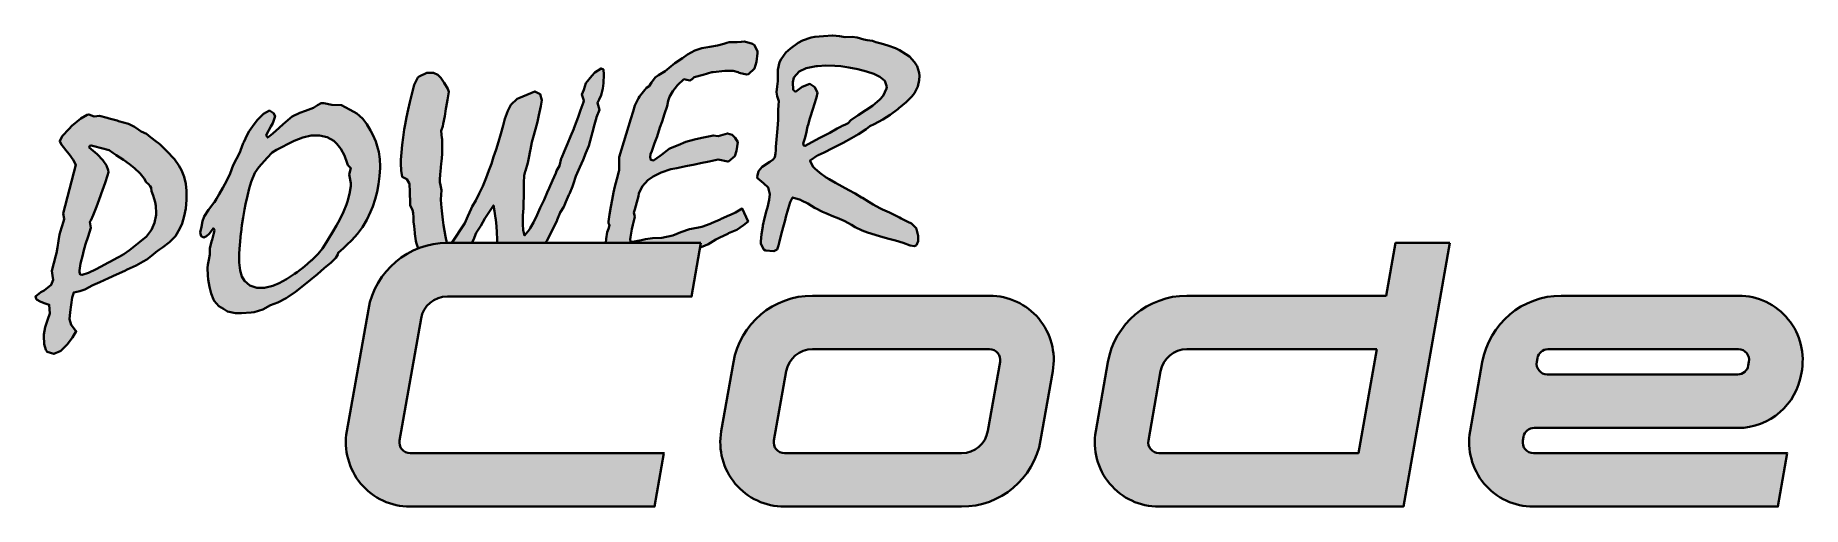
# Model space of a CAD drawing. Extents: x 825 to 958, y 947 to 982.
import ezdxf

# ---------------------------------------------------------------- set-up
doc = ezdxf.new("R2010")
doc.units = 0
doc.layers.get('0').update_dxf_attribs({"linetype": 'CONTINUOUS', "lineweight": 40})
doc.layers.add('Texto', color=253, linetype='CONTINUOUS', lineweight=13)

msp = doc.modelspace()

# ---------------------------------------------------------------- hatches: boundary and pattern name
at = {"layer": 'Texto'}
h = msp.add_hatch(color=256, dxfattribs=at)
h.dxf.hatch_style = 1
h.paths.add_polyline_path([(836.77, 970.14), (836.77, 970.24), (836.77, 970.82), (836.71, 971.35), (836.58, 971.87), (836.39, 972.36), (836.2, 972.72), (835.86, 973.19), (835.75, 973.32), (835.39, 973.7), (834.96, 974.11), (834.8, 974.28), (834.68, 974.39), (834.49, 974.51), (834.07, 974.83), (833.77, 975.08), (833.38, 975.26), (832.96, 975.55), (832.87, 975.61), (832.42, 975.82), (831.67, 976.04), (831.57, 976.07), (830.97, 976.23), (830.84, 976.27), (830.26, 976.43), (829.87, 976.38), (829.46, 976.53), (829.34, 976.5), (828.85, 976.23), (828.19, 975.67), (827.98, 975.46), (827.47, 974.9), (827.29, 974.54), (827.42, 974.27), (827.47, 974.2), (827.83, 973.75), (827.98, 973.56), (828.28, 973.15), (828.49, 972.76), (827.55, 969.13), (827.62, 968.74), (827.58, 968.62), (827.42, 968.06), (827.27, 967.57), (827.2, 967.09), (827.12, 966.59), (827.03, 966.18), (826.98, 965.99), (826.84, 965.42), (826.7, 964.85), (826.75, 964.51), (826.78, 964.17), (826.65, 963.81), (826.12, 963.38), (825.88, 963.26), (825.46, 962.92), (825.55, 962.7), (825.87, 962.54), (826.19, 962.41), (826.5, 962.31), (826.54, 961.67), (826.39, 961.24), (826.21, 960.72), (826.19, 960.64), (826.09, 960.09), (826.09, 960), (826.11, 959.38), (826.24, 958.95), (826.34, 958.79), (826.85, 958.64), (827.32, 958.84), (827.37, 958.88), (827.83, 959.35), (828.23, 959.86), (828.52, 960.33), (828.45, 960.4), (828.13, 960.81), (828.01, 961.24), (828.07, 961.75), (828.14, 962.32), (828.22, 962.86), (828.33, 963.23), (828.79, 963.33), (829.17, 963.46), (829.76, 963.77), (830.28, 964.01), (830.92, 964.31), (831.54, 964.58), (832.14, 964.86), (832.32, 964.94), (832.99, 965.25), (833.53, 965.54), (833.8, 965.7), (834.28, 966.08), (834.46, 966.25), (834.75, 966.44), (834.98, 966.6), (835.5, 966.98), (835.93, 967.45), (836.26, 968), (836.43, 968.38), (836.6, 968.92), (836.71, 969.5)])
h.paths.add_polyline_path([(834.5, 969.15), (834.49, 969.03), (834.37, 968.44), (834.14, 967.92), (833.77, 967.42), (833.25, 966.98), (833.01, 966.79), (832.49, 966.4), (832.08, 966.1), (831.73, 965.89), (831.63, 965.84), (831.02, 965.53), (830.93, 965.48), (830.33, 965.15), (830, 964.97), (829.43, 964.7), (828.96, 964.54), (828.81, 964.58), (828.75, 964.75), (828.76, 964.87), (828.84, 965.4), (829, 966.05), (829.07, 966.3), (829.22, 966.83), (829.41, 967.42), (829.62, 968.05), (829.54, 968.51), (829.6, 968.62), (829.78, 969.01), (830.02, 969.62), (830.33, 970.44), (830.39, 970.61), (830.68, 971.43), (830.86, 971.97), (830.92, 972.23), (830.91, 972.37), (830.78, 972.72), (830.5, 973.11), (830.07, 973.57), (829.49, 974.07), (829.53, 974.18), (829.64, 974.22), (829.83, 974.17), (830.4, 974.01), (830.98, 973.86), (831.25, 973.66), (831.48, 973.51), (831.5, 973.49), (832.04, 973.14), (832.5, 972.81), (832.88, 972.51), (833.3, 972.12), (833.59, 971.75), (833.75, 971.48), (833.91, 971.32), (834.04, 971.17), (834.13, 971.06), (834.14, 970.79), (834.28, 970.48), (834.43, 969.97), (834.47, 969.7)], flags=16)
h.paths.add_polyline_path([(848.09, 966.08), (848.1, 966.2), (848.5, 966.55), (848.75, 966.79), (849.12, 967.15), (849.55, 967.62), (849.92, 968.12), (850.25, 968.67), (850.53, 969.25), (850.7, 969.66), (850.87, 970.19), (851.01, 970.74), (851.12, 971.32), (851.2, 971.92), (851.25, 972.54), (851.25, 972.65), (851.23, 973.19), (851.14, 973.74), (851.08, 973.99), (850.91, 974.5), (850.69, 975.02), (850.53, 975.34), (850.25, 975.81), (849.95, 976.21), (849.93, 976.23), (849.49, 976.61), (849.01, 976.87), (848.62, 977.08), (848.35, 977.23), (847.63, 977.26), (847.03, 977.38), (846.84, 977.38), (846.55, 977.22), (846.26, 977.03), (845.67, 976.81), (845.23, 976.66), (844.67, 976.37), (844.52, 976.25), (843.98, 975.81), (843.68, 975.53), (843.23, 975.12), (842.84, 974.8), (842.73, 974.96), (842.75, 975.03), (843.06, 975.63), (843.22, 975.89), (843.39, 976.4), (843.28, 976.62), (842.96, 976.82), (842.53, 976.58), (842.07, 976.14), (841.81, 975.8), (841.45, 975.28), (841.3, 975), (841.04, 974.46), (841.01, 974.39), (840.81, 973.83), (840.77, 973.75), (840.5, 973.21), (840.25, 972.75), (840.02, 972.13), (839.78, 971.59), (839.48, 971.06), (839.2, 970.57), (839, 970.23), (838.85, 969.97), (838.81, 969.92), (838.4, 969.4), (838.09, 968.9), (837.97, 968.55), (837.88, 968.13), (837.78, 967.72), (837.86, 967.43), (838.07, 967.35), (838.27, 967.43), (838.46, 967.62), (838.78, 968.03), (838.85, 967.87), (838.84, 967.76), (838.67, 967.16), (838.63, 967.05), (838.5, 966.51), (838.5, 966.07), (838.43, 965.67), (838.35, 965.3), (838.34, 965.08), (838.37, 964.51), (838.39, 964.19), (838.48, 963.65), (838.6, 963.15), (838.78, 962.7), (838.83, 962.6), (839.17, 962.21), (839.52, 962), (839.82, 961.82), (840.42, 961.68), (840.88, 961.68), (841.61, 961.74), (841.83, 961.77), (842.47, 961.95), (843.05, 962.28), (843.58, 962.49), (844.21, 962.81), (844.37, 962.91), (844.91, 963.28), (845.52, 963.75), (846.03, 964.17), (846.55, 964.61), (847.06, 965.04), (847.57, 965.48), (847.93, 965.83)])
h.paths.add_polyline_path([(840.7, 966.13), (840.72, 966.49), (840.77, 967.05), (840.83, 967.65), (840.84, 967.72), (840.91, 968.26), (841, 968.83), (841.1, 969.43), (841.18, 969.84), (841.32, 970.46), (841.46, 971), (841.6, 971.49), (841.88, 972.17), (842.16, 972.6), (842.8, 973.3), (843.18, 973.69), (843.48, 973.9), (844.77, 974.53), (844.81, 974.55), (845.45, 974.8), (846.09, 974.95), (846.71, 974.96), (847.28, 974.84), (847.77, 974.56), (848, 974.34), (848.31, 973.95), (848.57, 973.46), (848.77, 972.88), (848.83, 972.74), (849.04, 972.53), (848.92, 972.04), (848.95, 971.93), (849.06, 971.4), (849.04, 971.17), (848.96, 970.61), (848.81, 970.04), (848.73, 969.81), (848.5, 969.25), (848.23, 968.69), (847.97, 968.24), (847.65, 967.68), (847.39, 967.23), (847.24, 966.99), (846.93, 966.52), (846.62, 966.13), (846.14, 965.65), (846.09, 965.61), (845.59, 965.18), (845.04, 964.75), (844.85, 964.62), (844.25, 964.23), (843.7, 963.93), (843.21, 963.73), (842.6, 963.58), (842.02, 963.57), (841.49, 963.74), (841.1, 964.09), (840.9, 964.42), (840.77, 964.88), (840.7, 965.46)], flags=16)
h.paths.add_polyline_path([(855.87, 973.56), (855.87, 974.11), (855.87, 974.17), (855.87, 974.72), (855.86, 974.76), (855.8, 975.3), (855.92, 975.66), (855.95, 975.83), (856.07, 976.4), (856.15, 976.96), (856.17, 977.07), (856.28, 977.63), (856.39, 978.21), (856.31, 978.44), (856.03, 978.89), (855.78, 979.26), (855.56, 979.48), (855.24, 979.63), (854.75, 979.64), (854.74, 979.64), (854.15, 979.37), (854.07, 979.29), (853.79, 978.74), (853.76, 978.64), (853.6, 978.04), (853.46, 977.46), (853.34, 976.89), (853.22, 976.34), (853.12, 975.79), (853.05, 975.4), (852.96, 974.81), (852.89, 974.25), (852.83, 973.69), (852.8, 973.14), (852.79, 972.87), (852.81, 972.35), (852.9, 971.87), (853.24, 971.69), (853.42, 971.39), (853.43, 971.33), (853.46, 970.77), (853.46, 970.57), (853.48, 970.06), (853.5, 969.72), (853.67, 969.41), (853.72, 969.16), (853.73, 968.85), (853.74, 968.52), (853.78, 968.19), (853.83, 967.68), (853.84, 967.62), (853.91, 967.09), (853.94, 966.97), (854.08, 966.52, -0.091804), (856.23, 966.93), (856.13, 967.41), (855.99, 968.25), (855.93, 968.66), (855.85, 969.34), (855.8, 969.84), (855.78, 970.17), (855.82, 970.87), (855.75, 971.25), (855.71, 971.46), (855.7, 971.64), (855.74, 972.07), (855.76, 972.26), (855.81, 972.86), (855.83, 973.01)])
h.paths.add_polyline_path([(862.29, 972.91), (862.36, 973.28), (862.46, 973.82), (862.48, 973.91), (862.58, 974.47), (862.68, 974.81), (862.86, 975.43), (863, 975.98), (863.12, 976.47), (863.26, 977.14), (863.33, 977.6), (863.22, 978.04), (862.8, 978.25), (861.62, 977.75), (861.5, 977.7), (861.02, 977.24), (860.79, 976.81), (860.56, 976.2), (860.43, 975.7), (860.26, 975.08), (860.09, 974.48), (859.92, 973.91), (859.73, 973.36), (859.56, 972.84), (859.38, 972.35), (859.16, 971.79), (858.91, 971.18), (858.65, 970.62), (858.4, 970.11), (858.13, 969.65), (858.05, 969.48), (857.8, 968.94), (857.57, 968.42), (856.6, 966.93), (858.1, 966.93), (858.22, 967.16), (858.43, 967.68), (858.76, 968.22), (859.08, 968.75), (859.38, 969.2), (859.71, 969.73), (859.8, 969.3), (859.88, 968.79), (859.89, 968.68), (859.95, 968.15), (859.97, 967.73), (859.99, 967.18), (860, 966.93), (863.61, 966.93), (863.7, 967.09), (863.92, 967.52), (864.17, 968.03), (864.45, 968.57), (864.48, 968.66), (864.7, 969.21), (864.98, 969.63), (865.13, 970), (865.36, 970.53), (865.39, 970.61), (865.62, 971.16), (865.7, 971.37), (865.88, 971.92), (866.07, 972.38), (866.17, 972.6), (866.43, 973.13), (866.62, 973.67), (866.84, 974.18), (866.96, 974.57), (867.13, 975.2), (867.28, 975.79), (867.42, 976.3), (867.43, 976.32), (867.64, 976.88), (867.49, 977.4), (867.61, 977.65), (867.78, 977.96), (867.89, 978.46), (867.94, 978.86), (867.98, 979.51), (867.95, 979.88), (867.77, 979.97), (867.3, 979.67), (867.07, 979.42), (866.63, 978.87), (866.47, 978.37), (866.33, 978.02), (866.47, 977.58), (866.44, 977.46), (866.23, 976.86), (866.05, 976.34), (865.93, 976), (865.73, 975.47), (865.72, 975.45), (865.48, 974.88), (865.25, 974.33), (865.04, 973.81), (864.8, 973.27), (864.79, 973.25), (864.66, 972.69), (864.43, 972.31), (864.37, 972.15), (864.14, 971.6), (863.89, 971.02), (863.74, 970.69), (863.5, 970.14), (863.22, 969.56), (862.98, 969.03), (862.71, 968.47), (862.46, 968.03), (862.4, 967.93), (862.03, 967.5), (861.93, 967.88), (861.91, 968.34), (861.92, 968.99), (861.96, 969.53), (861.97, 969.86), (861.98, 970.47), (861.98, 970.77), (861.99, 971.31), (862, 971.41), (862.01, 971.97), (862.09, 972.26), (862.12, 972.33)])
h.paths.add_polyline_path([(875.85, 973.02), (876.52, 973.16), (877.23, 973.01), (877.29, 973.02), (877.76, 973.41), (877.9, 973.81), (877.98, 974.45), (877.8, 974.78), (877.57, 975.01), (877.21, 975.11), (876.51, 974.92), (876.15, 974.96), (876.05, 974.94), (875.31, 974.78), (874.75, 974.65), (874.11, 974.49), (873.53, 974.23), (872.96, 974.02), (872.86, 973.97), (872.27, 973.52), (872.18, 973.44), (871.68, 973.09), (871.49, 973.14), (871.43, 973.35), (871.47, 973.56), (871.55, 973.78), (871.74, 974.3), (871.77, 974.39), (871.95, 974.89), (872.16, 975.55), (872.32, 976.01), (872.51, 976.58), (872.71, 977.16), (872.77, 977.55), (872.88, 977.84), (873.12, 978.26), (873.47, 978.73), (873.96, 979.16), (874.41, 979.07), (874.57, 979.16), (874.72, 979.31), (875.39, 979.5), (876.05, 979.69), (876.14, 979.7), (877.03, 979.78), (877.65, 979.78), (878.01, 979.69), (878.09, 979.64), (878.65, 979.52), (878.78, 979.54), (879.23, 979.96), (879.39, 980.46), (879.46, 981.12), (879.46, 981.23), (879.24, 981.7), (879.09, 981.81), (878.49, 981.99), (878.24, 981.95), (877.93, 981.92), (877.57, 981.94), (877.35, 981.92), (877.18, 981.88), (876.94, 981.8), (876.48, 981.69), (875.9, 981.59), (875.3, 981.48), (874.78, 981.32), (874.22, 981), (873.85, 980.73), (873.27, 980.35), (872.86, 980.01), (872.55, 979.76), (872.06, 979.46), (871.8, 979.29), (871.53, 978.93), (871.35, 978.65), (871.17, 978.51), (871.04, 978.36), (870.63, 977.87), (870.55, 977.74), (870.3, 977.19), (870.16, 976.76), (869.99, 976.2), (869.81, 975.62), (869.63, 975.06), (869.46, 974.49), (869.28, 973.92), (869.11, 973.35), (869.11, 972.91), (869.11, 972.36), (869.09, 972.28), (868.95, 971.69), (868.79, 971.15), (868.7, 970.71), (868.59, 970.14), (868.5, 969.62), (868.4, 969.05), (868.33, 968.54), (868.33, 968.42), (868.4, 968.25), (868.31, 967.98), (868.21, 967.74), (868.15, 967.23), (868.12, 966.93), (875.23, 966.93), (875.17, 966.6), (875.37, 966.66), (875.71, 966.81), (875.74, 966.82), (876.34, 967.18), (876.65, 967.33), (877.25, 967.62), (877.29, 967.65), (877.91, 967.92), (878.41, 968.26), (878.76, 968.54), (878.32, 969.5), (877.81, 969.2), (877.45, 969.04), (877.37, 969.01), (876.75, 968.73), (876.66, 968.69), (876.03, 968.41), (875.93, 968.37), (875.29, 968.14), (875.17, 968.11), (874.52, 967.98), (874.38, 967.96), (873.72, 967.73), (873.14, 967.48), (872.31, 967.32), (872.28, 967.32), (871.62, 967.29), (871.08, 967.21), (870.79, 967.15), (869.99, 967), (869.95, 967.19), (869.97, 967.37), (870.06, 967.96), (870.14, 968.29), (870.29, 968.88), (870.22, 969.2), (870.28, 969.43), (870.44, 969.97), (870.55, 970.42), (870.59, 970.62), (870.83, 971.16), (871.27, 971.62), (871.66, 971.89), (872.26, 972.19), (872.98, 972.44), (873.44, 972.53), (874.11, 972.66), (874.77, 972.8), (875.2, 972.89)])
h.paths.add_polyline_path([(890.56, 981.04), (890.07, 981.34), (889.77, 981.49), (889.21, 981.69), (888.71, 981.83), (888.32, 981.94), (888.06, 982.02), (887.67, 982.08), (887.42, 982.14), (886.92, 982.28), (886.55, 982.32), (886.01, 982.31), (885.59, 982.39), (885.09, 982.44), (885.08, 982.44), (884.39, 982.39), (883.76, 982.33), (883.48, 982.28), (882.83, 982.06), (882.49, 981.88), (881.92, 981.47), (881.59, 981.16), (881.23, 980.67), (881.1, 980.44), (880.97, 979.87), (880.98, 979.46), (880.99, 979.03), (880.94, 978.62), (880.89, 978.2), (880.94, 977.9), (881.05, 977.53), (881.02, 977.22), (881.01, 976.84), (881.01, 976.41), (881, 976.16), (880.98, 975.79), (880.93, 975.21), (880.88, 974.65), (880.83, 974.1), (880.82, 973.87), (880.81, 973.62), (880.76, 973.33), (880.62, 973.16), (880.39, 973), (879.8, 972.61), (879.54, 972.29), (879.43, 971.86), (879.45, 971.78), (879.92, 971.39), (880.27, 971.07), (880.39, 970.57), (880.34, 970.14), (880.21, 969.58), (880.14, 969.36), (879.98, 968.78), (879.86, 968.23), (879.85, 968.16), (879.76, 967.58), (879.71, 967.03), (879.71, 966.86), (879.93, 966.43), (880.06, 966.36), (880.69, 966.31), (880.93, 966.44), (881.03, 966.73), (881.08, 966.94), (881.23, 967.56), (881.38, 968.12), (881.52, 968.63), (881.58, 968.88), (881.75, 969.48), (881.91, 969.99), (882.08, 970.33), (882.67, 970.15), (882.75, 970.11), (883.22, 969.87), (883.78, 969.54), (883.81, 969.53), (884.33, 969.26), (884.56, 969.15), (885.14, 968.91), (885.42, 968.8), (885.94, 968.58), (885.98, 968.56), (886.49, 968.28), (886.76, 968.12), (887.29, 967.86), (887.68, 967.7), (888.27, 967.53), (888.67, 967.42), (889.29, 967.25), (889.77, 967.12), (890.35, 966.94), (890.88, 966.74), (891.21, 966.68), (891.35, 966.76), (891.48, 967.06), (891.47, 967.46), (891.36, 967.95), (891.34, 968), (890.98, 968.38), (890.7, 968.51), (890.2, 968.76), (890.08, 968.82), (889.58, 969.09), (889.33, 969.2), (888.8, 969.44), (888.62, 969.53), (888.11, 969.8), (887.78, 970), (887.32, 970.29), (887.25, 970.33), (886.76, 970.62), (886.28, 970.88), (885.78, 971.16), (885.3, 971.41), (884.81, 971.7), (884.6, 971.83), (884.11, 972.18), (883.75, 972.49), (883.62, 972.61), (883.4, 973.03), (883.41, 973.1), (883.96, 973.48), (883.99, 973.49), (884.45, 973.7), (885.07, 974.01), (885.86, 974.42), (886.5, 974.76), (887.02, 975.06), (887.58, 975.44), (887.86, 975.66), (888.19, 975.8), (888.83, 976.16), (889.37, 976.51), (889.95, 976.93), (890.03, 976.99), (890.59, 977.46), (891.01, 977.88), (891.2, 978.11), (891.44, 978.62), (891.54, 979.1), (891.57, 979.41), (891.56, 979.63), (891.4, 980.15), (891.21, 980.44), (890.82, 980.85)])
h.paths.add_polyline_path([(885.25, 980.17), (885.69, 980.13), (886.3, 980.03), (886.96, 979.91), (887.6, 979.75), (888.17, 979.56), (888.61, 979.34), (888.98, 979.04), (889.13, 978.6), (889.11, 978.48), (888.85, 977.93), (888.6, 977.64), (888.06, 977.18), (887.57, 976.85), (886.99, 976.47), (886.44, 976.1), (886.23, 975.87), (886, 975.76), (885.78, 975.67), (885.72, 975.63), (885.42, 975.47), (884.87, 975.17), (884.07, 974.75), (883.03, 974.18), (882.92, 974.21), (882.87, 974.35), (883, 974.74), (883.09, 975.12), (883.21, 975.62), (883.24, 975.75), (883.38, 976.23), (883.62, 977), (883.7, 977.26), (883.87, 977.79), (883.95, 978.15), (883.75, 978.57), (883.38, 978.81), (882.79, 978.59), (882.31, 978.23), (882.13, 978.38), (882.1, 978.94), (882.18, 979.29), (882.57, 979.74), (883.1, 979.99), (883.84, 980.14), (883.94, 980.15), (884.56, 980.19)], flags=16)
h = msp.add_hatch(color=256, dxfattribs=at)
h.dxf.hatch_style = 1
h.paths.add_polyline_path([(875.23, 966.93), (856.27, 966.93, 0.36397), (850.36, 961.97), (848.75, 952.87, 0.466308), (853.48, 947.23), (871.76, 947.23), (872.46, 951.23), (853.48, 951.23, -0.466308), (852.69, 952.17), (854.3, 961.28, -0.36397), (856.27, 962.93), (874.53, 962.93)])
h.paths.add_polyline_path([(896.82, 962.99), (883.57, 962.99, 0.36397), (877.66, 958.03), (876.75, 952.87, 0.466308), (881.48, 947.23), (894.72, 947.23, 0.36397), (900.63, 952.19), (901.54, 957.36, 0.466308)])
h.paths.add_polyline_path([(896.82, 958.99, -0.466308), (897.6, 958.05), (896.69, 952.89, -0.36397), (894.72, 951.23), (881.48, 951.23, -0.466308), (880.69, 952.17), (881.6, 957.34, -0.36397), (883.57, 958.99)], flags=16)
h.paths.add_polyline_path([(931.23, 966.93), (927.17, 966.93), (926.47, 962.99), (911.57, 962.99, 0.36397), (905.66, 958.03), (904.75, 952.87, 0.466308), (909.48, 947.23), (927.76, 947.23)])
h.paths.add_polyline_path([(911.57, 958.99), (925.77, 958.99), (924.4, 951.23), (909.48, 951.23, -0.466308), (908.69, 952.17), (909.6, 957.34, -0.36397)], flags=16)
h.paths.add_polyline_path([(952.82, 962.99), (939.57, 962.99, 0.36397), (933.66, 958.03), (932.75, 952.87, 0.466308), (937.48, 947.23), (955.76, 947.23), (956.46, 951.23), (937.48, 951.23, -0.466308), (936.69, 952.17), (936.74, 952.45, -0.36397), (937.53, 953.11), (952.77, 953.11, 0.372333), (957.52, 957.22, 0.475305)])
h.paths.add_polyline_path([(952.82, 958.99, -0.466308), (953.6, 958.05), (953.55, 957.77, -0.36397), (952.77, 957.11), (938.51, 957.11, -0.466308), (937.73, 958.05), (937.78, 958.33, -0.36397), (938.56, 958.99)], flags=16)

# ---------------------------------------------------------------- linework, layer by layer
for points in [[(875.17, 966.6), (875.37, 966.66), (875.71, 966.81), (875.74, 966.82), (876.34, 967.18), (876.65, 967.33), (877.25, 967.62), (877.29, 967.65), (877.91, 967.92), (878.41, 968.26), (878.76, 968.54), (878.32, 969.5), (877.81, 969.2), (877.45, 969.04), (877.37, 969.01), (876.75, 968.73), (876.66, 968.69), (876.03, 968.41), (875.93, 968.37), (875.29, 968.14), (875.17, 968.11), (874.52, 967.98), (874.38, 967.96), (873.72, 967.73), (873.14, 967.48), (872.31, 967.32), (872.28, 967.32), (871.62, 967.29), (871.08, 967.21), (870.79, 967.15), (869.99, 967), (869.95, 967.19), (869.97, 967.37), (870.06, 967.96), (870.14, 968.29), (870.29, 968.88), (870.22, 969.2), (870.28, 969.43), (870.44, 969.97), (870.55, 970.42), (870.59, 970.62), (870.83, 971.16), (871.27, 971.62), (871.66, 971.89), (872.26, 972.19), (872.98, 972.44), (873.44, 972.53), (874.11, 972.66), (874.77, 972.8), (875.2, 972.89), (875.85, 973.02), (876.52, 973.16), (877.23, 973.01), (877.29, 973.02), (877.76, 973.41), (877.9, 973.81), (877.98, 974.45), (877.8, 974.78), (877.57, 975.01), (877.21, 975.11), (876.51, 974.92), (876.15, 974.96), (876.05, 974.94), (875.31, 974.78), (874.75, 974.65), (874.11, 974.49), (873.53, 974.23), (872.96, 974.02), (872.86, 973.97), (872.27, 973.52), (872.18, 973.44), (871.68, 973.09), (871.49, 973.14), (871.43, 973.35), (871.47, 973.56), (871.55, 973.78), (871.74, 974.3), (871.77, 974.39), (871.95, 974.89), (872.16, 975.55), (872.32, 976.01), (872.51, 976.58), (872.71, 977.16), (872.77, 977.55), (872.88, 977.84), (873.12, 978.26), (873.47, 978.73), (873.96, 979.16), (874.41, 979.07), (874.57, 979.16), (874.72, 979.31), (875.39, 979.5), (876.05, 979.69), (876.14, 979.7), (877.03, 979.78), (877.65, 979.78), (878.01, 979.69), (878.09, 979.64), (878.65, 979.52), (878.78, 979.54), (879.23, 979.96), (879.39, 980.46), (879.46, 981.12), (879.46, 981.23), (879.24, 981.7), (879.09, 981.81), (878.49, 981.99), (878.24, 981.95), (877.93, 981.92), (877.57, 981.94), (877.35, 981.92), (877.18, 981.88), (876.94, 981.8), (876.48, 981.69), (875.9, 981.59), (875.3, 981.48), (874.78, 981.32), (874.22, 981), (873.85, 980.73), (873.27, 980.35), (872.86, 980.01), (872.55, 979.76), (872.06, 979.46), (871.8, 979.29), (871.53, 978.93), (871.35, 978.65), (871.17, 978.51), (871.04, 978.36), (870.63, 977.87), (870.55, 977.74), (870.3, 977.19), (870.16, 976.76), (869.99, 976.2), (869.81, 975.62), (869.63, 975.06), (869.46, 974.49), (869.28, 973.92), (869.11, 973.35), (869.11, 972.91), (869.11, 972.36), (869.09, 972.28), (868.95, 971.69), (868.79, 971.15), (868.7, 970.71), (868.59, 970.14), (868.5, 969.62), (868.4, 969.05), (868.33, 968.54), (868.33, 968.42), (868.4, 968.25), (868.31, 967.98), (868.21, 967.74), (868.15, 967.23), (868.12, 966.93)], [(856.23, 966.93), (856.13, 967.41), (855.99, 968.25), (855.93, 968.66), (855.85, 969.34), (855.8, 969.84), (855.78, 970.17), (855.82, 970.87), (855.75, 971.25), (855.71, 971.46), (855.7, 971.64), (855.74, 972.07), (855.76, 972.26), (855.81, 972.86), (855.83, 973.01), (855.87, 973.56), (855.87, 974.11), (855.87, 974.17), (855.87, 974.72), (855.86, 974.76), (855.8, 975.3), (855.92, 975.66), (855.95, 975.83), (856.07, 976.4), (856.15, 976.96), (856.17, 977.07), (856.28, 977.63), (856.39, 978.21), (856.31, 978.44), (856.03, 978.89), (855.78, 979.26), (855.56, 979.48), (855.24, 979.63), (854.75, 979.64), (854.74, 979.64), (854.15, 979.37), (854.07, 979.29), (853.79, 978.74), (853.76, 978.64), (853.6, 978.04), (853.46, 977.46), (853.34, 976.89), (853.22, 976.34), (853.12, 975.79), (853.05, 975.4), (852.96, 974.81), (852.89, 974.25), (852.83, 973.69), (852.8, 973.14), (852.79, 972.87), (852.81, 972.35), (852.9, 971.87), (853.24, 971.69), (853.42, 971.39), (853.43, 971.33), (853.46, 970.77), (853.46, 970.57), (853.48, 970.06), (853.5, 969.72), (853.67, 969.41), (853.72, 969.16), (853.73, 968.85), (853.74, 968.52), (853.78, 968.19), (853.83, 967.68), (853.84, 967.62), (853.91, 967.09), (853.94, 966.97), (854.08, 966.52)], [(863.61, 966.93), (863.7, 967.09), (863.92, 967.52), (864.17, 968.03), (864.45, 968.57), (864.48, 968.66), (864.7, 969.21), (864.98, 969.63), (865.13, 970), (865.36, 970.53), (865.39, 970.61), (865.62, 971.16), (865.7, 971.37), (865.88, 971.92), (866.07, 972.38), (866.17, 972.6), (866.43, 973.13), (866.62, 973.67), (866.84, 974.18), (866.96, 974.57), (867.13, 975.2), (867.28, 975.79), (867.42, 976.3), (867.43, 976.32), (867.64, 976.88), (867.49, 977.4), (867.61, 977.65), (867.78, 977.96), (867.89, 978.46), (867.94, 978.86), (867.98, 979.51), (867.95, 979.88), (867.77, 979.97), (867.3, 979.67), (867.07, 979.42), (866.63, 978.87), (866.47, 978.37), (866.33, 978.02), (866.47, 977.58), (866.44, 977.46), (866.23, 976.86), (866.05, 976.34), (865.93, 976), (865.73, 975.47), (865.72, 975.45), (865.48, 974.88), (865.25, 974.33), (865.04, 973.81), (864.8, 973.27), (864.79, 973.25), (864.66, 972.69), (864.43, 972.31), (864.37, 972.15), (864.14, 971.6), (863.89, 971.02), (863.74, 970.69), (863.5, 970.14), (863.22, 969.56), (862.98, 969.03), (862.71, 968.47), (862.46, 968.03), (862.4, 967.93), (862.03, 967.5), (861.93, 967.88), (861.91, 968.34), (861.92, 968.99), (861.96, 969.53), (861.97, 969.86), (861.98, 970.47), (861.98, 970.77), (861.99, 971.31), (862, 971.41), (862.01, 971.97), (862.09, 972.26), (862.12, 972.33), (862.29, 972.91), (862.36, 973.28), (862.46, 973.82), (862.48, 973.91), (862.58, 974.47), (862.68, 974.81), (862.86, 975.43), (863, 975.98), (863.12, 976.47), (863.26, 977.14), (863.33, 977.6), (863.22, 978.04), (862.8, 978.25), (861.62, 977.75), (861.5, 977.7), (861.02, 977.24), (860.79, 976.81), (860.56, 976.2), (860.43, 975.7), (860.26, 975.08), (860.09, 974.48), (859.92, 973.91), (859.73, 973.36), (859.56, 972.84), (859.38, 972.35), (859.16, 971.79), (858.91, 971.18), (858.65, 970.62), (858.4, 970.11), (858.13, 969.65), (858.05, 969.48), (857.8, 968.94), (857.57, 968.42), (856.6, 966.93)], [(858.1, 966.93), (858.22, 967.16), (858.43, 967.68), (858.76, 968.22), (859.08, 968.75), (859.38, 969.2), (859.71, 969.73), (859.8, 969.3), (859.88, 968.79), (859.89, 968.68), (859.95, 968.15), (859.97, 967.73), (859.99, 967.18), (860, 966.93)]]:
    msp.add_lwpolyline(points)
for points in [[(891.21, 980.44), (890.82, 980.85), (890.56, 981.04), (890.07, 981.34), (889.77, 981.49), (889.21, 981.69), (888.71, 981.83), (888.32, 981.94), (888.06, 982.02), (887.67, 982.08), (887.42, 982.14), (886.92, 982.28), (886.55, 982.32), (886.01, 982.31), (885.59, 982.39), (885.09, 982.44), (885.08, 982.44), (884.39, 982.39), (883.76, 982.33), (883.48, 982.28), (882.83, 982.06), (882.49, 981.88), (881.92, 981.47), (881.59, 981.16), (881.23, 980.67), (881.1, 980.44), (880.97, 979.87), (880.98, 979.46), (880.99, 979.03), (880.94, 978.62), (880.89, 978.2), (880.94, 977.9), (881.05, 977.53), (881.02, 977.22), (881.01, 976.84), (881.01, 976.41), (881, 976.16), (880.98, 975.79), (880.93, 975.21), (880.88, 974.65), (880.83, 974.1), (880.82, 973.87), (880.81, 973.62), (880.76, 973.33), (880.62, 973.16), (880.39, 973), (879.8, 972.61), (879.54, 972.29), (879.43, 971.86), (879.45, 971.78), (879.92, 971.39), (880.27, 971.07), (880.39, 970.57), (880.34, 970.14), (880.21, 969.58), (880.14, 969.36), (879.98, 968.78), (879.86, 968.23), (879.85, 968.16), (879.76, 967.58), (879.71, 967.03), (879.71, 966.86), (879.93, 966.43), (880.06, 966.36), (880.69, 966.31), (880.93, 966.44), (881.03, 966.73), (881.08, 966.94), (881.23, 967.56), (881.38, 968.12), (881.52, 968.63), (881.58, 968.88), (881.75, 969.48), (881.91, 969.99), (882.08, 970.33), (882.67, 970.15), (882.75, 970.11), (883.22, 969.87), (883.78, 969.54), (883.81, 969.53), (884.33, 969.26), (884.56, 969.15), (885.14, 968.91), (885.42, 968.8), (885.94, 968.58), (885.98, 968.56), (886.49, 968.28), (886.76, 968.12), (887.29, 967.86), (887.68, 967.7), (888.27, 967.53), (888.67, 967.42), (889.29, 967.25), (889.77, 967.12), (890.35, 966.94), (890.88, 966.74), (891.21, 966.68), (891.35, 966.76), (891.48, 967.06), (891.47, 967.46), (891.36, 967.95), (891.34, 968), (890.98, 968.38), (890.7, 968.51), (890.2, 968.76), (890.08, 968.82), (889.58, 969.09), (889.33, 969.2), (888.8, 969.44), (888.62, 969.53), (888.11, 969.8), (887.78, 970), (887.32, 970.29), (887.25, 970.33), (886.76, 970.62), (886.28, 970.88), (885.78, 971.16), (885.3, 971.41), (884.81, 971.7), (884.6, 971.83), (884.11, 972.18), (883.75, 972.49), (883.62, 972.61), (883.4, 973.03), (883.41, 973.1), (883.96, 973.48), (883.99, 973.49), (884.45, 973.7), (885.07, 974.01), (885.86, 974.42), (886.5, 974.76), (887.02, 975.06), (887.58, 975.44), (887.86, 975.66), (888.19, 975.8), (888.83, 976.16), (889.37, 976.51), (889.95, 976.93), (890.03, 976.99), (890.59, 977.46), (891.01, 977.88), (891.2, 978.11), (891.44, 978.62), (891.54, 979.1), (891.57, 979.41), (891.56, 979.63), (891.4, 980.15)], [(887.6, 979.75), (888.17, 979.56), (888.61, 979.34), (888.98, 979.04), (889.13, 978.6), (889.11, 978.48), (888.85, 977.93), (888.6, 977.64), (888.06, 977.18), (887.57, 976.85), (886.99, 976.47), (886.44, 976.1), (886.23, 975.87), (886, 975.76), (885.78, 975.67), (885.72, 975.63), (885.42, 975.47), (884.87, 975.17), (884.07, 974.75), (883.03, 974.18), (882.92, 974.21), (882.87, 974.35), (883, 974.74), (883.09, 975.12), (883.21, 975.62), (883.24, 975.75), (883.38, 976.23), (883.62, 977), (883.7, 977.26), (883.87, 977.79), (883.95, 978.15), (883.75, 978.57), (883.38, 978.81), (882.79, 978.59), (882.31, 978.23), (882.13, 978.38), (882.1, 978.94), (882.18, 979.29), (882.57, 979.74), (883.1, 979.99), (883.84, 980.14), (883.94, 980.15), (884.56, 980.19), (885.25, 980.17), (885.69, 980.13), (886.3, 980.03), (886.96, 979.91)], [(844.91, 963.28), (845.52, 963.75), (846.03, 964.17), (846.55, 964.61), (847.06, 965.04), (847.57, 965.48), (847.93, 965.83), (848.09, 966.08), (848.1, 966.2), (848.5, 966.55), (848.75, 966.79), (849.12, 967.15), (849.55, 967.62), (849.92, 968.12), (850.25, 968.67), (850.53, 969.25), (850.7, 969.66), (850.87, 970.19), (851.01, 970.74), (851.12, 971.32), (851.2, 971.92), (851.25, 972.54), (851.25, 972.65), (851.23, 973.19), (851.14, 973.74), (851.08, 973.99), (850.91, 974.5), (850.69, 975.02), (850.53, 975.34), (850.25, 975.81), (849.95, 976.21), (849.93, 976.23), (849.49, 976.61), (849.01, 976.87), (848.62, 977.08), (848.35, 977.23), (847.63, 977.26), (847.03, 977.38), (846.84, 977.38), (846.55, 977.22), (846.26, 977.03), (845.67, 976.81), (845.23, 976.66), (844.67, 976.37), (844.52, 976.25), (843.98, 975.81), (843.68, 975.53), (843.23, 975.12), (842.84, 974.8), (842.73, 974.96), (842.75, 975.03), (843.06, 975.63), (843.22, 975.89), (843.39, 976.4), (843.28, 976.62), (842.96, 976.82), (842.53, 976.58), (842.07, 976.14), (841.81, 975.8), (841.45, 975.28), (841.3, 975), (841.04, 974.46), (841.01, 974.39), (840.81, 973.83), (840.77, 973.75), (840.5, 973.21), (840.25, 972.75), (840.02, 972.13), (839.78, 971.59), (839.48, 971.06), (839.2, 970.57), (839, 970.23), (838.85, 969.97), (838.81, 969.92), (838.4, 969.4), (838.09, 968.9), (837.97, 968.55), (837.88, 968.13), (837.78, 967.72), (837.86, 967.43), (838.07, 967.35), (838.27, 967.43), (838.46, 967.62), (838.78, 968.03), (838.85, 967.87), (838.84, 967.76), (838.67, 967.16), (838.63, 967.05), (838.5, 966.51), (838.5, 966.07), (838.43, 965.67), (838.35, 965.3), (838.34, 965.08), (838.37, 964.51), (838.39, 964.19), (838.48, 963.65), (838.6, 963.15), (838.78, 962.7), (838.83, 962.6), (839.17, 962.21), (839.52, 962), (839.82, 961.82), (840.42, 961.68), (840.88, 961.68), (841.61, 961.74), (841.83, 961.77), (842.47, 961.95), (843.05, 962.28), (843.58, 962.49), (844.21, 962.81), (844.37, 962.91)], [(832.99, 965.25), (833.53, 965.54), (833.8, 965.7), (834.28, 966.08), (834.46, 966.25), (834.75, 966.44), (834.98, 966.6), (835.5, 966.98), (835.93, 967.45), (836.26, 968), (836.43, 968.38), (836.6, 968.92), (836.71, 969.5), (836.77, 970.14), (836.77, 970.24), (836.77, 970.82), (836.71, 971.35), (836.58, 971.87), (836.39, 972.36), (836.2, 972.72), (835.86, 973.19), (835.75, 973.32), (835.39, 973.7), (834.96, 974.11), (834.8, 974.28), (834.68, 974.39), (834.49, 974.51), (834.07, 974.83), (833.77, 975.08), (833.38, 975.26), (832.96, 975.55), (832.87, 975.61), (832.42, 975.82), (831.67, 976.04), (831.57, 976.07), (830.97, 976.23), (830.84, 976.27), (830.26, 976.43), (829.87, 976.38), (829.46, 976.53), (829.34, 976.5), (828.85, 976.23), (828.19, 975.67), (827.98, 975.46), (827.47, 974.9), (827.29, 974.54), (827.42, 974.27), (827.47, 974.2), (827.83, 973.75), (827.98, 973.56), (828.28, 973.15), (828.49, 972.76), (827.55, 969.13), (827.62, 968.74), (827.58, 968.62), (827.42, 968.06), (827.27, 967.57), (827.2, 967.09), (827.12, 966.59), (827.03, 966.18), (826.98, 965.99), (826.84, 965.42), (826.7, 964.85), (826.75, 964.51), (826.78, 964.17), (826.65, 963.81), (826.12, 963.38), (825.88, 963.26), (825.46, 962.92), (825.55, 962.7), (825.87, 962.54), (826.19, 962.41), (826.5, 962.31), (826.54, 961.67), (826.39, 961.24), (826.21, 960.72), (826.19, 960.64), (826.09, 960.09), (826.09, 960), (826.11, 959.38), (826.24, 958.95), (826.34, 958.79), (826.85, 958.64), (827.32, 958.84), (827.37, 958.88), (827.83, 959.35), (828.23, 959.86), (828.52, 960.33), (828.45, 960.4), (828.13, 960.81), (828.01, 961.24), (828.07, 961.75), (828.14, 962.32), (828.22, 962.86), (828.33, 963.23), (828.79, 963.33), (829.17, 963.46), (829.76, 963.77), (830.28, 964.01), (830.92, 964.31), (831.54, 964.58), (832.14, 964.86), (832.32, 964.94)], [(828.76, 964.87), (828.84, 965.4), (829, 966.05), (829.07, 966.3), (829.22, 966.83), (829.41, 967.42), (829.62, 968.05), (829.54, 968.51), (829.6, 968.62), (829.78, 969.01), (830.02, 969.62), (830.33, 970.44), (830.39, 970.61), (830.68, 971.43), (830.86, 971.97), (830.92, 972.23), (830.91, 972.37), (830.78, 972.72), (830.5, 973.11), (830.07, 973.57), (829.49, 974.07), (829.53, 974.18), (829.64, 974.22), (829.83, 974.17), (830.4, 974.01), (830.98, 973.86), (831.25, 973.66), (831.48, 973.51), (831.5, 973.49), (832.04, 973.14), (832.5, 972.81), (832.88, 972.51), (833.3, 972.12), (833.59, 971.75), (833.75, 971.48), (833.91, 971.32), (834.04, 971.17), (834.13, 971.06), (834.14, 970.79), (834.28, 970.48), (834.43, 969.97), (834.47, 969.7), (834.5, 969.15), (834.49, 969.03), (834.37, 968.44), (834.14, 967.92), (833.77, 967.42), (833.25, 966.98), (833.01, 966.79), (832.49, 966.4), (832.08, 966.1), (831.73, 965.89), (831.63, 965.84), (831.02, 965.53), (830.93, 965.48), (830.33, 965.15), (830, 964.97), (829.43, 964.7), (828.96, 964.54), (828.81, 964.58), (828.75, 964.75)], [(841.1, 964.09), (840.9, 964.42), (840.77, 964.88), (840.7, 965.46), (840.7, 966.13), (840.72, 966.49), (840.77, 967.05), (840.83, 967.65), (840.84, 967.72), (840.91, 968.26), (841, 968.83), (841.1, 969.43), (841.18, 969.84), (841.32, 970.46), (841.46, 971), (841.6, 971.49), (841.88, 972.17), (842.16, 972.6), (842.8, 973.3), (843.18, 973.69), (843.48, 973.9), (844.77, 974.53), (844.81, 974.55), (845.45, 974.8), (846.09, 974.95), (846.71, 974.96), (847.28, 974.84), (847.77, 974.56), (848, 974.34), (848.31, 973.95), (848.57, 973.46), (848.77, 972.88), (848.83, 972.74), (849.04, 972.53), (848.92, 972.04), (848.95, 971.93), (849.06, 971.4), (849.04, 971.17), (848.96, 970.61), (848.81, 970.04), (848.73, 969.81), (848.5, 969.25), (848.23, 968.69), (847.97, 968.24), (847.65, 967.68), (847.39, 967.23), (847.24, 966.99), (846.93, 966.52), (846.62, 966.13), (846.14, 965.65), (846.09, 965.61), (845.59, 965.18), (845.04, 964.75), (844.85, 964.62), (844.25, 964.23), (843.7, 963.93), (843.21, 963.73), (842.6, 963.58), (842.02, 963.57), (841.49, 963.74)]]:
    msp.add_lwpolyline(points, close=True)
for points in [[(875.23, 966.93), (856.27, 966.93, 0.36397), (850.36, 961.97), (848.75, 952.87, 0.466308), (853.48, 947.23), (871.76, 947.23), (872.46, 951.23), (853.48, 951.23, -0.466308), (852.69, 952.17), (854.3, 961.28, -0.36397), (856.27, 962.93), (874.53, 962.93)], [(931.23, 966.93), (927.17, 966.93), (926.47, 962.99), (911.57, 962.99, 0.36397), (905.66, 958.03), (904.75, 952.87, 0.466308), (909.48, 947.23), (927.76, 947.23)], [(896.82, 962.99), (883.57, 962.99, 0.36397), (877.66, 958.03), (876.75, 952.87, 0.466308), (881.48, 947.23), (894.72, 947.23, 0.36397), (900.63, 952.19), (901.54, 957.36, 0.466308)], [(952.82, 962.99), (939.57, 962.99, 0.36397), (933.66, 958.03), (932.75, 952.87, 0.466308), (937.48, 947.23), (955.76, 947.23), (956.46, 951.23), (937.48, 951.23, -0.466308), (936.69, 952.17), (936.74, 952.45, -0.36397), (937.53, 953.11), (952.77, 953.11, 0.372333), (957.52, 957.22, 0.475305)], [(883.57, 958.99), (896.82, 958.99, -0.466308), (897.6, 958.05), (896.69, 952.89, -0.36397), (894.72, 951.23), (881.48, 951.23, -0.466308), (880.69, 952.17), (881.6, 957.34, -0.36397)], [(925.77, 958.99), (924.4, 951.23), (909.48, 951.23, -0.466308), (908.69, 952.17), (909.6, 957.34, -0.36397), (911.57, 958.99)], [(938.56, 958.99), (952.82, 958.99, -0.466308), (953.6, 958.05), (953.55, 957.77, -0.36397), (952.77, 957.11), (938.51, 957.11, -0.466308), (937.73, 958.05), (937.78, 958.33, -0.36397)]]:
    msp.add_lwpolyline(points, format="xyb", close=True)

doc.saveas('drawing.dxf')
